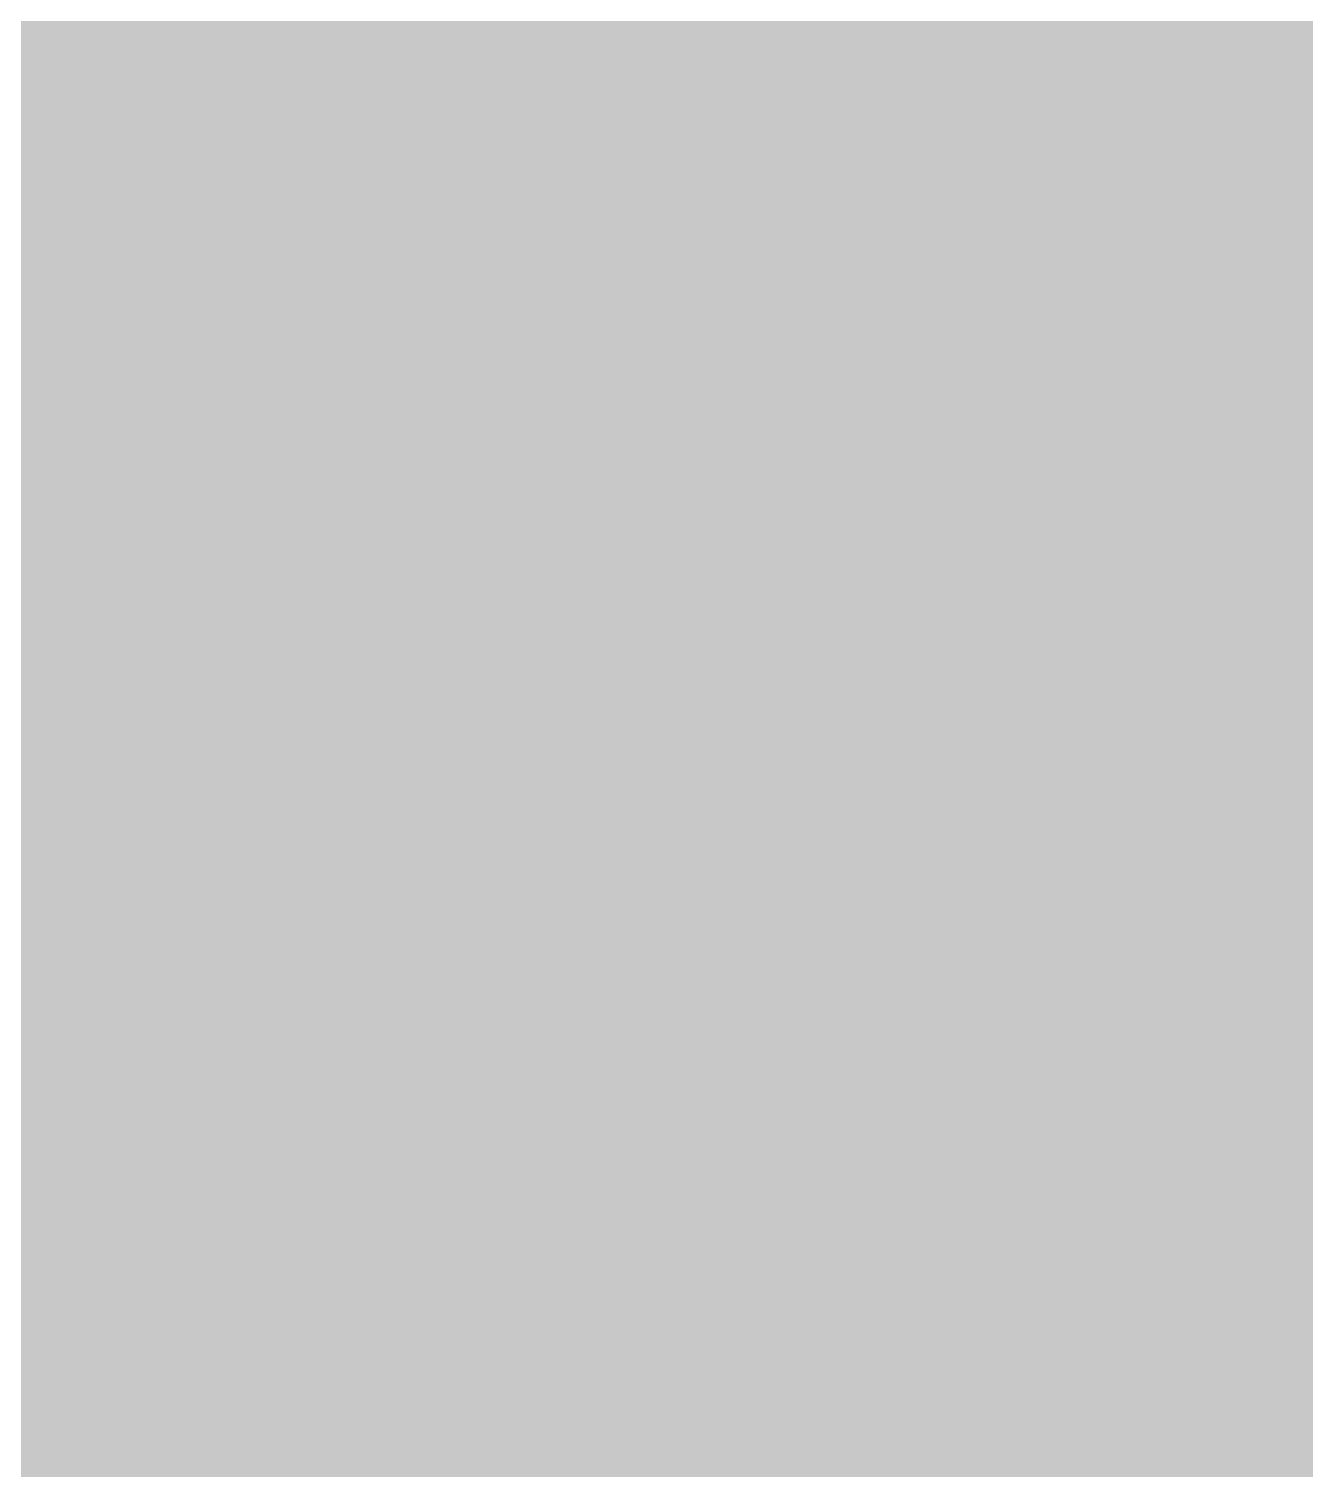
# Model space of a CAD drawing. Header units: inches. Extents: x -1460 to -268, y -77 to 274.
# Drawn here: x -576.862 to -576.393, y 13.384 to 13.913 of the extents above; entities that cross this region are included whole.
import ezdxf

# ---------------------------------------------------------------- set-up
doc = ezdxf.new("R2010")
doc.units = ezdxf.units.IN
doc.header["$MEASUREMENT"] = 0
doc.layers.add('Q-SPCQ', color=91, linetype='Continuous', lineweight=9)

# ---------------------------------------------------------------- blocks, each defined once
blk = doc.blocks.new('Bicycle_4878 - Bicycle_4878-776584-Elevation - South')
at = {"layer": 'Q-SPCQ'}
blk.add_hatch(color=256, dxfattribs=at).paths.add_polyline_path([(1158.64058, 11.6735), (1159.28907, 11.77756), (1159.76558, 11.97494), (1160.23157, 12.33251), (1160.58914, 12.7985), (1160.81391, 13.34115), (1160.87911, 14.0106), (1160.81391, 14.50584), (1160.58914, 15.0485), (1160.23157, 15.51449), (1159.76558, 15.87205), (1159.22292, 16.09683), (1158.6301, 16.17212), (1157.97113, 16.06075), (1157.7265, 15.95942), (1158.2487, 14.62466), (1158.66409, 13.79646), (1159.08648, 13.16254), (1159.32969, 12.84722), (1158.99061, 12.52813), (1158.5884, 12.98166), (1158.4715, 13.15517), (1158.00089, 13.97728), (1157.60725, 14.84405), (1157.27703, 15.68901), (1157.04959, 15.51449), (1156.65319, 14.95475), (1156.46725, 14.50584), (1156.39058, 13.9235), (1156.46725, 13.34115), (1156.71204, 12.77241), (1157.04959, 12.33251), (1157.51558, 11.97494), (1158.05824, 11.75016), (1158.6301, 11.67488)], flags=0)
blk.add_arc((1158.64058, 13.9235), 2.25, 180, 360, dxfattribs=at)

msp = doc.modelspace()

# ---------------------------------------------------------------- block references
at = {"layer": 'Q-SPCQ'}
msp.add_blockref('Bicycle_4878 - Bicycle_4878-776584-Elevation - South', (-1733.38683, 0), dxfattribs=at)

doc.saveas('drawing.dxf')
